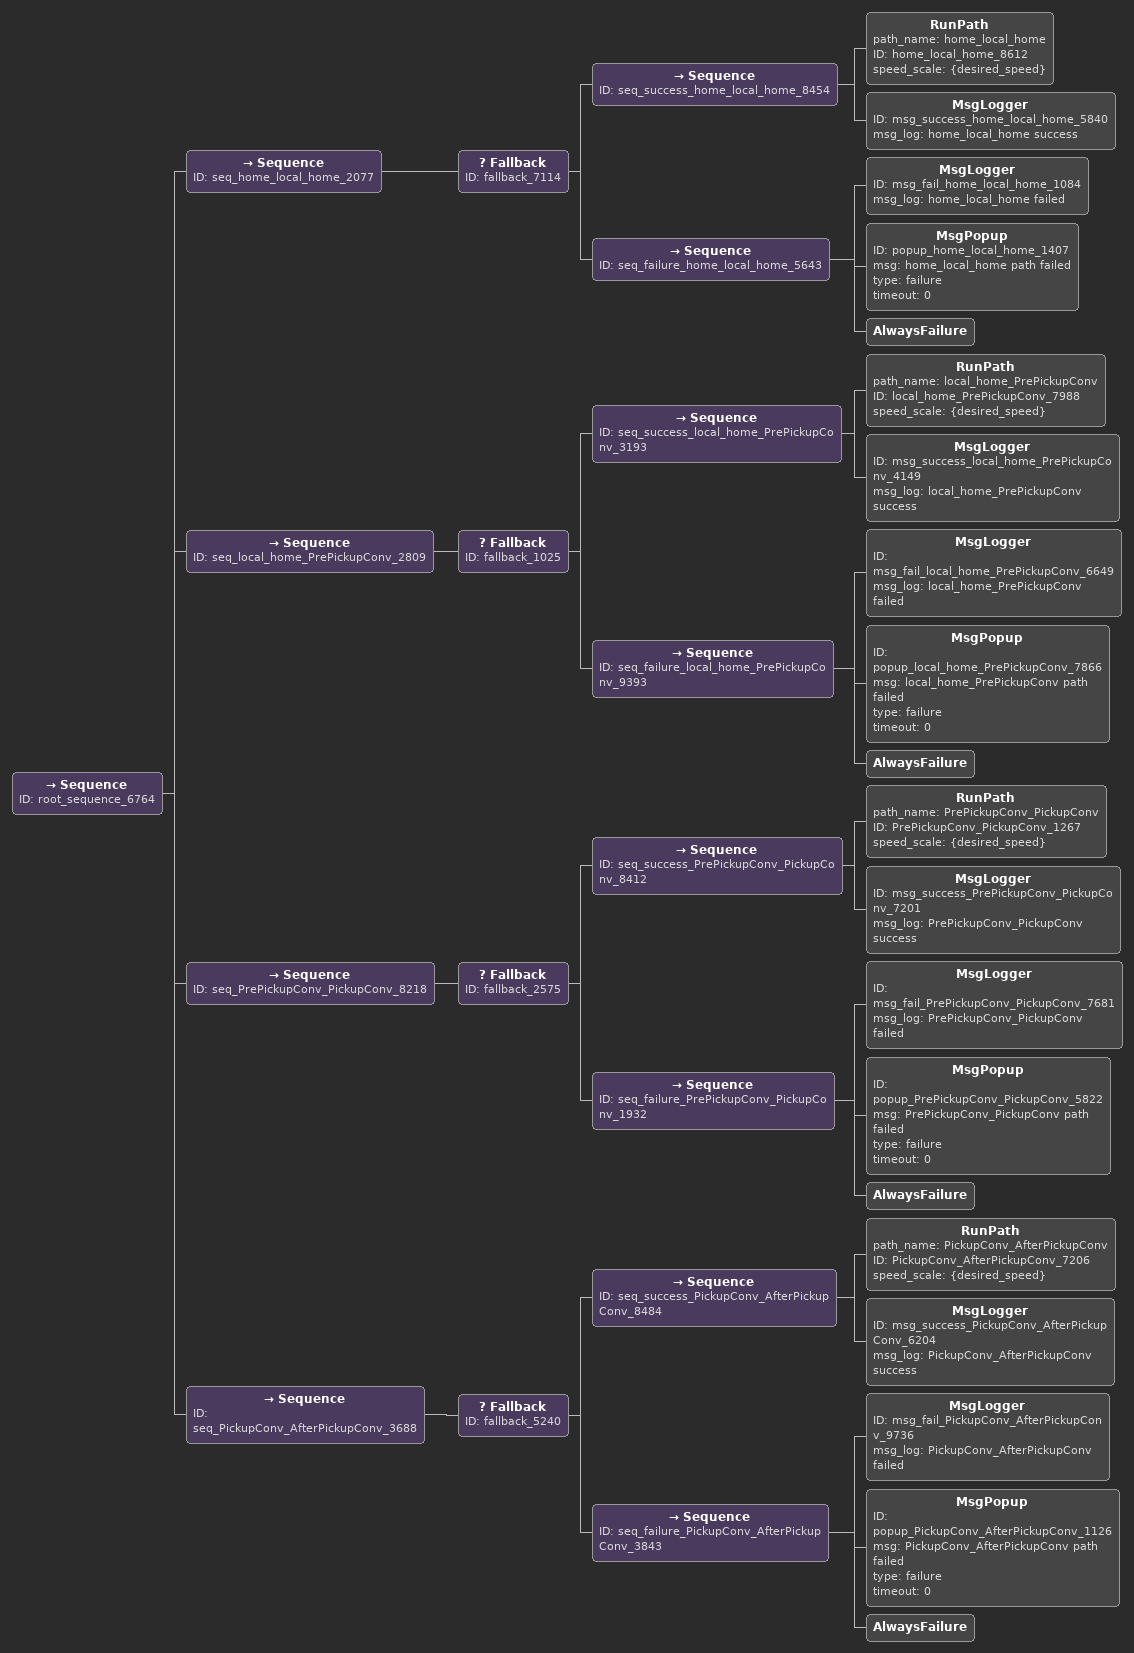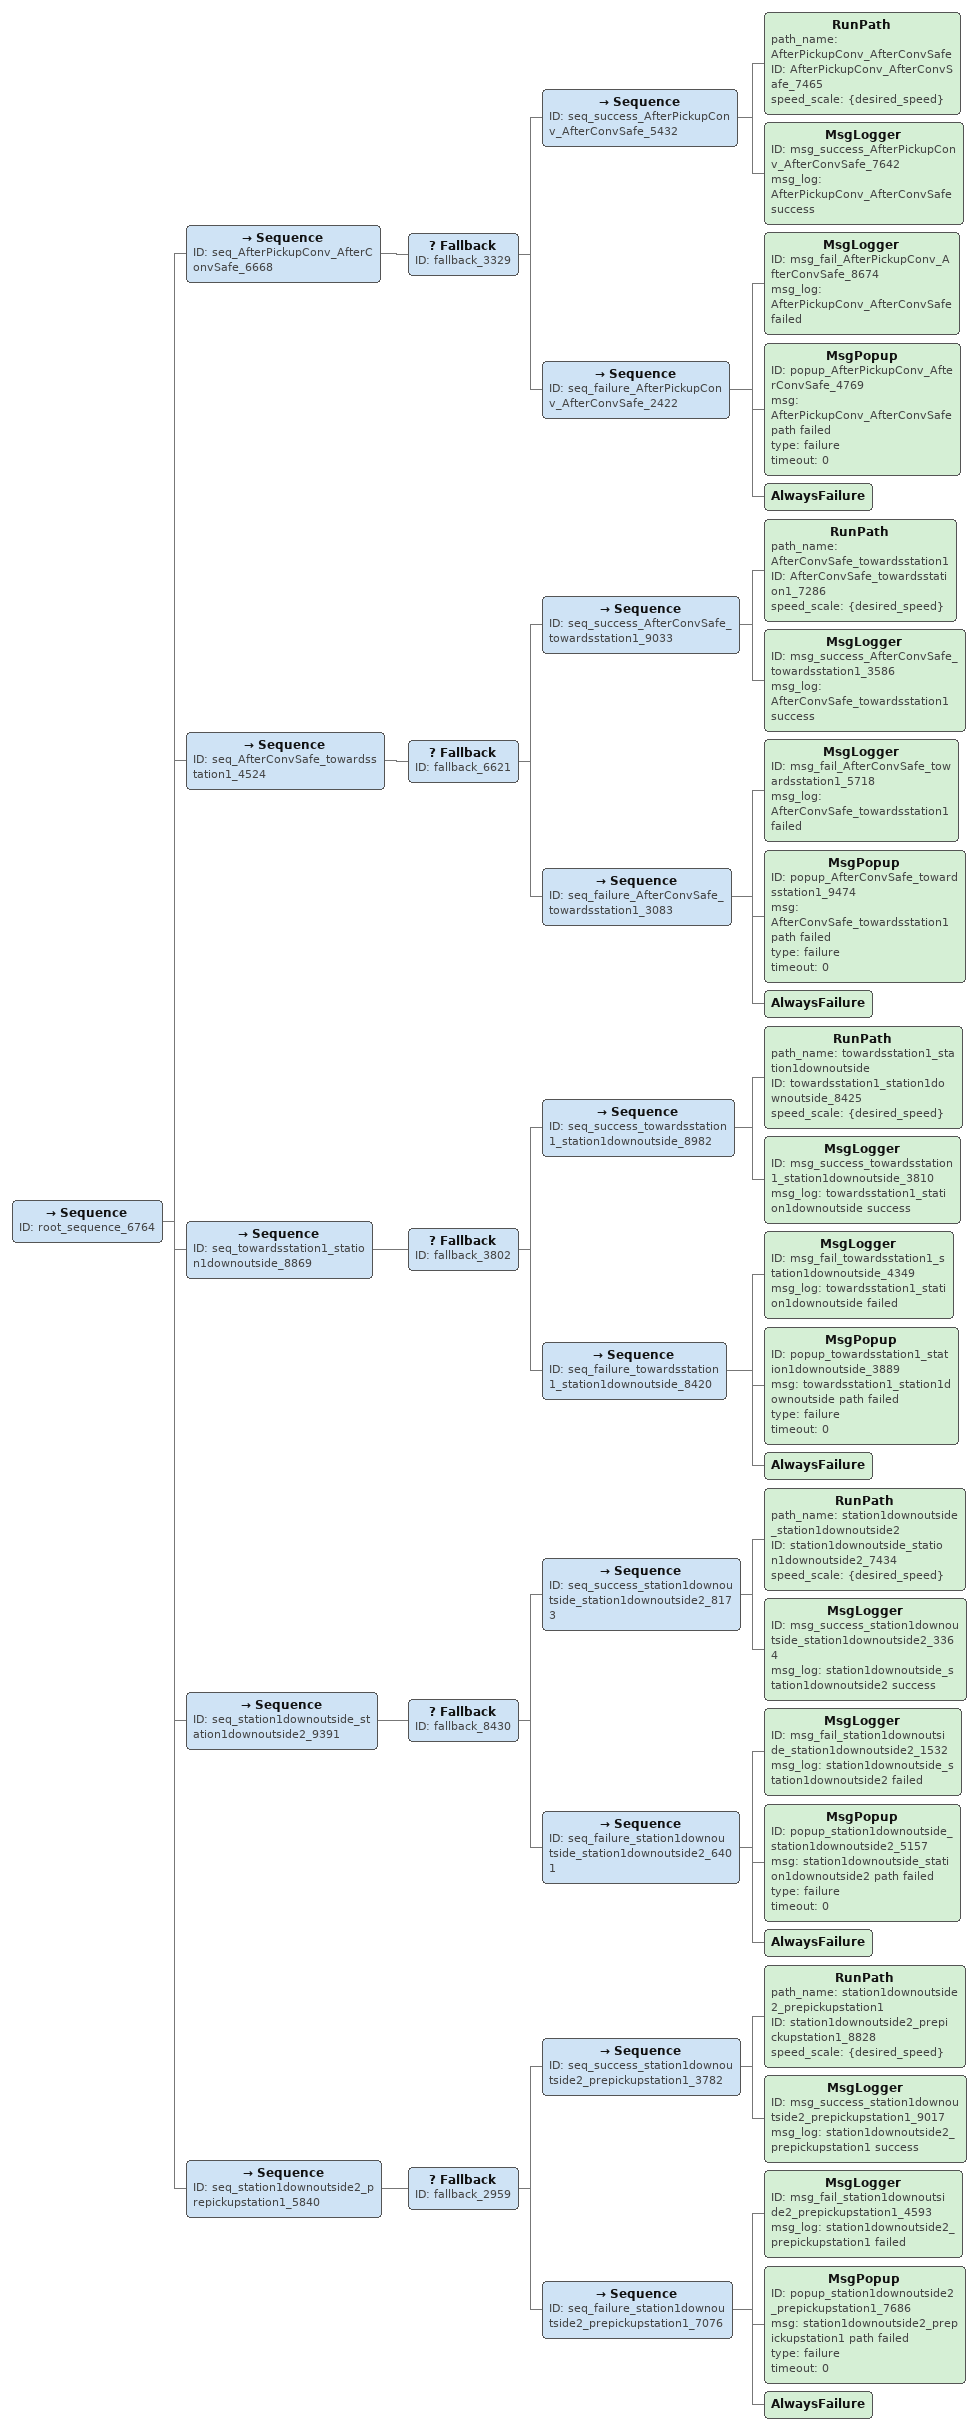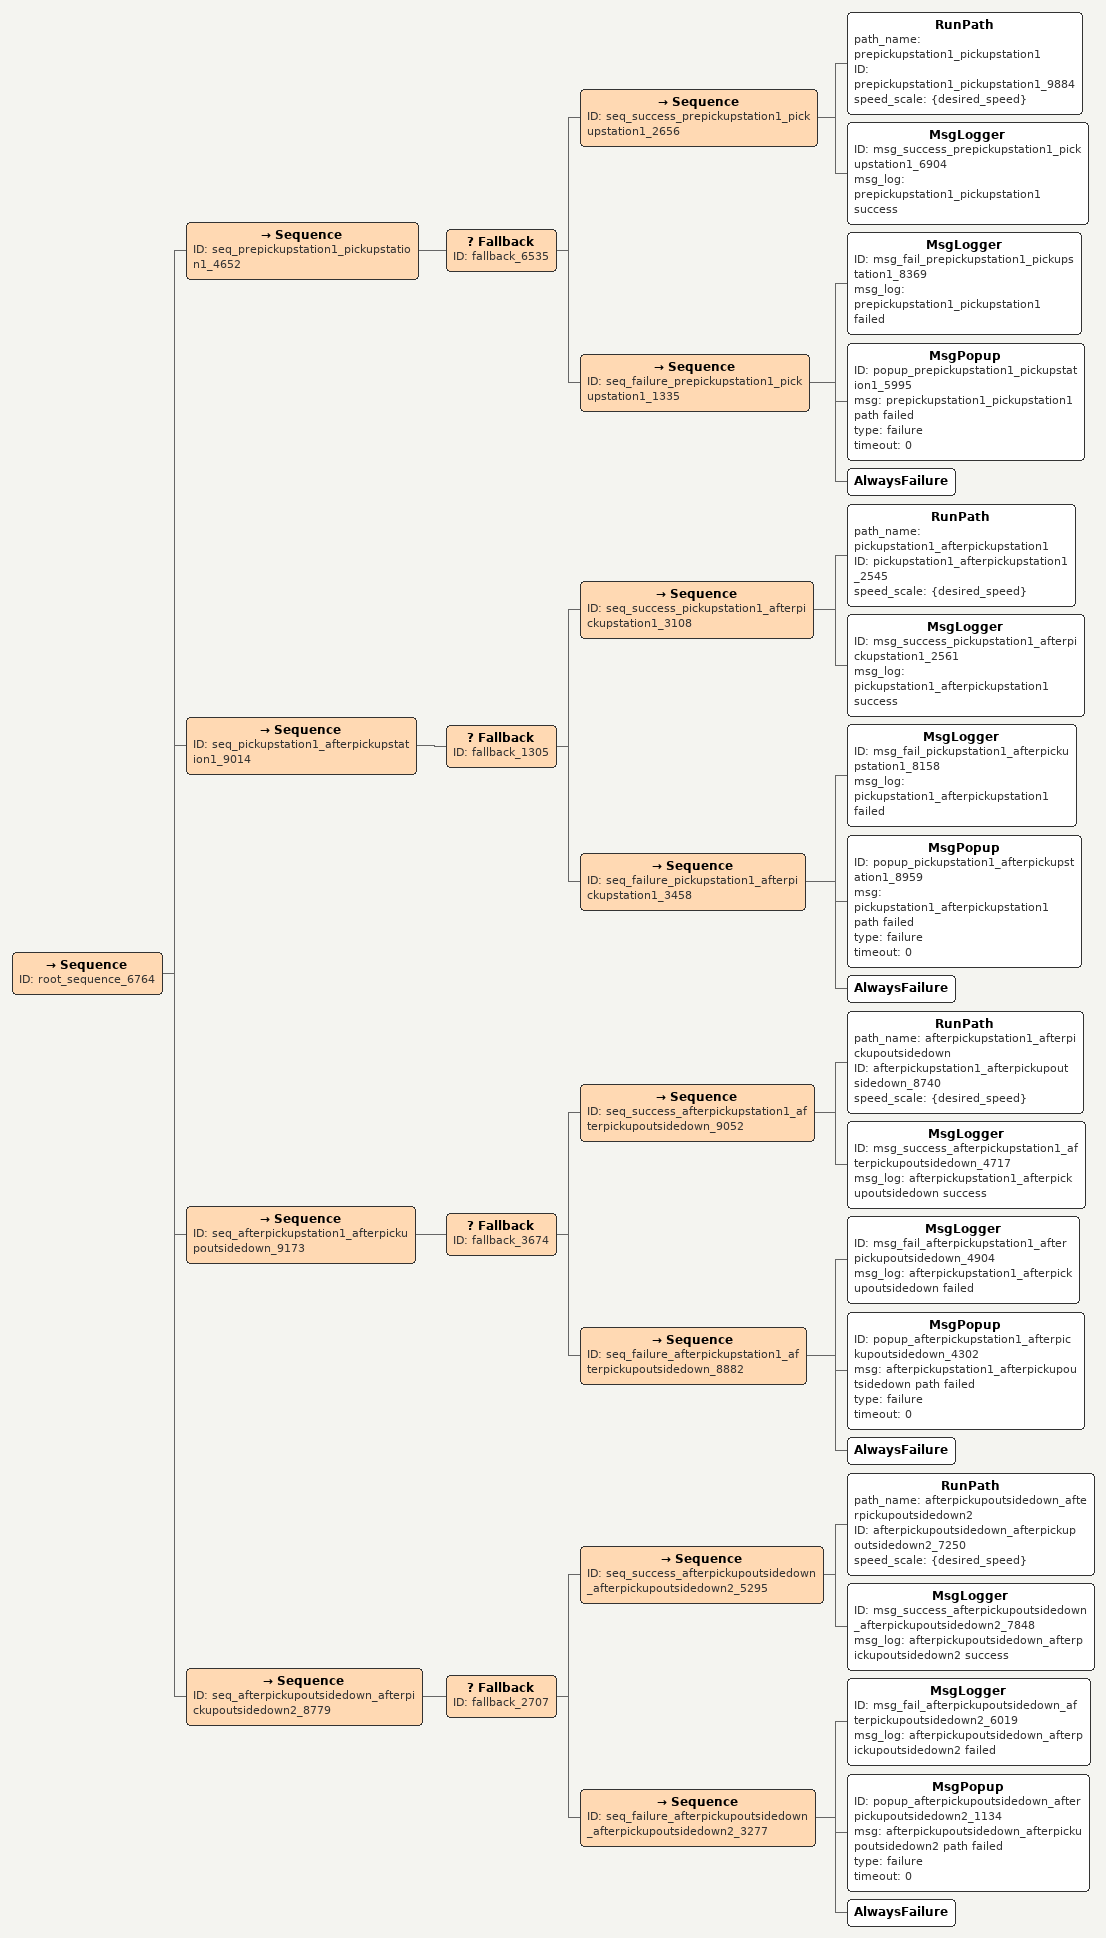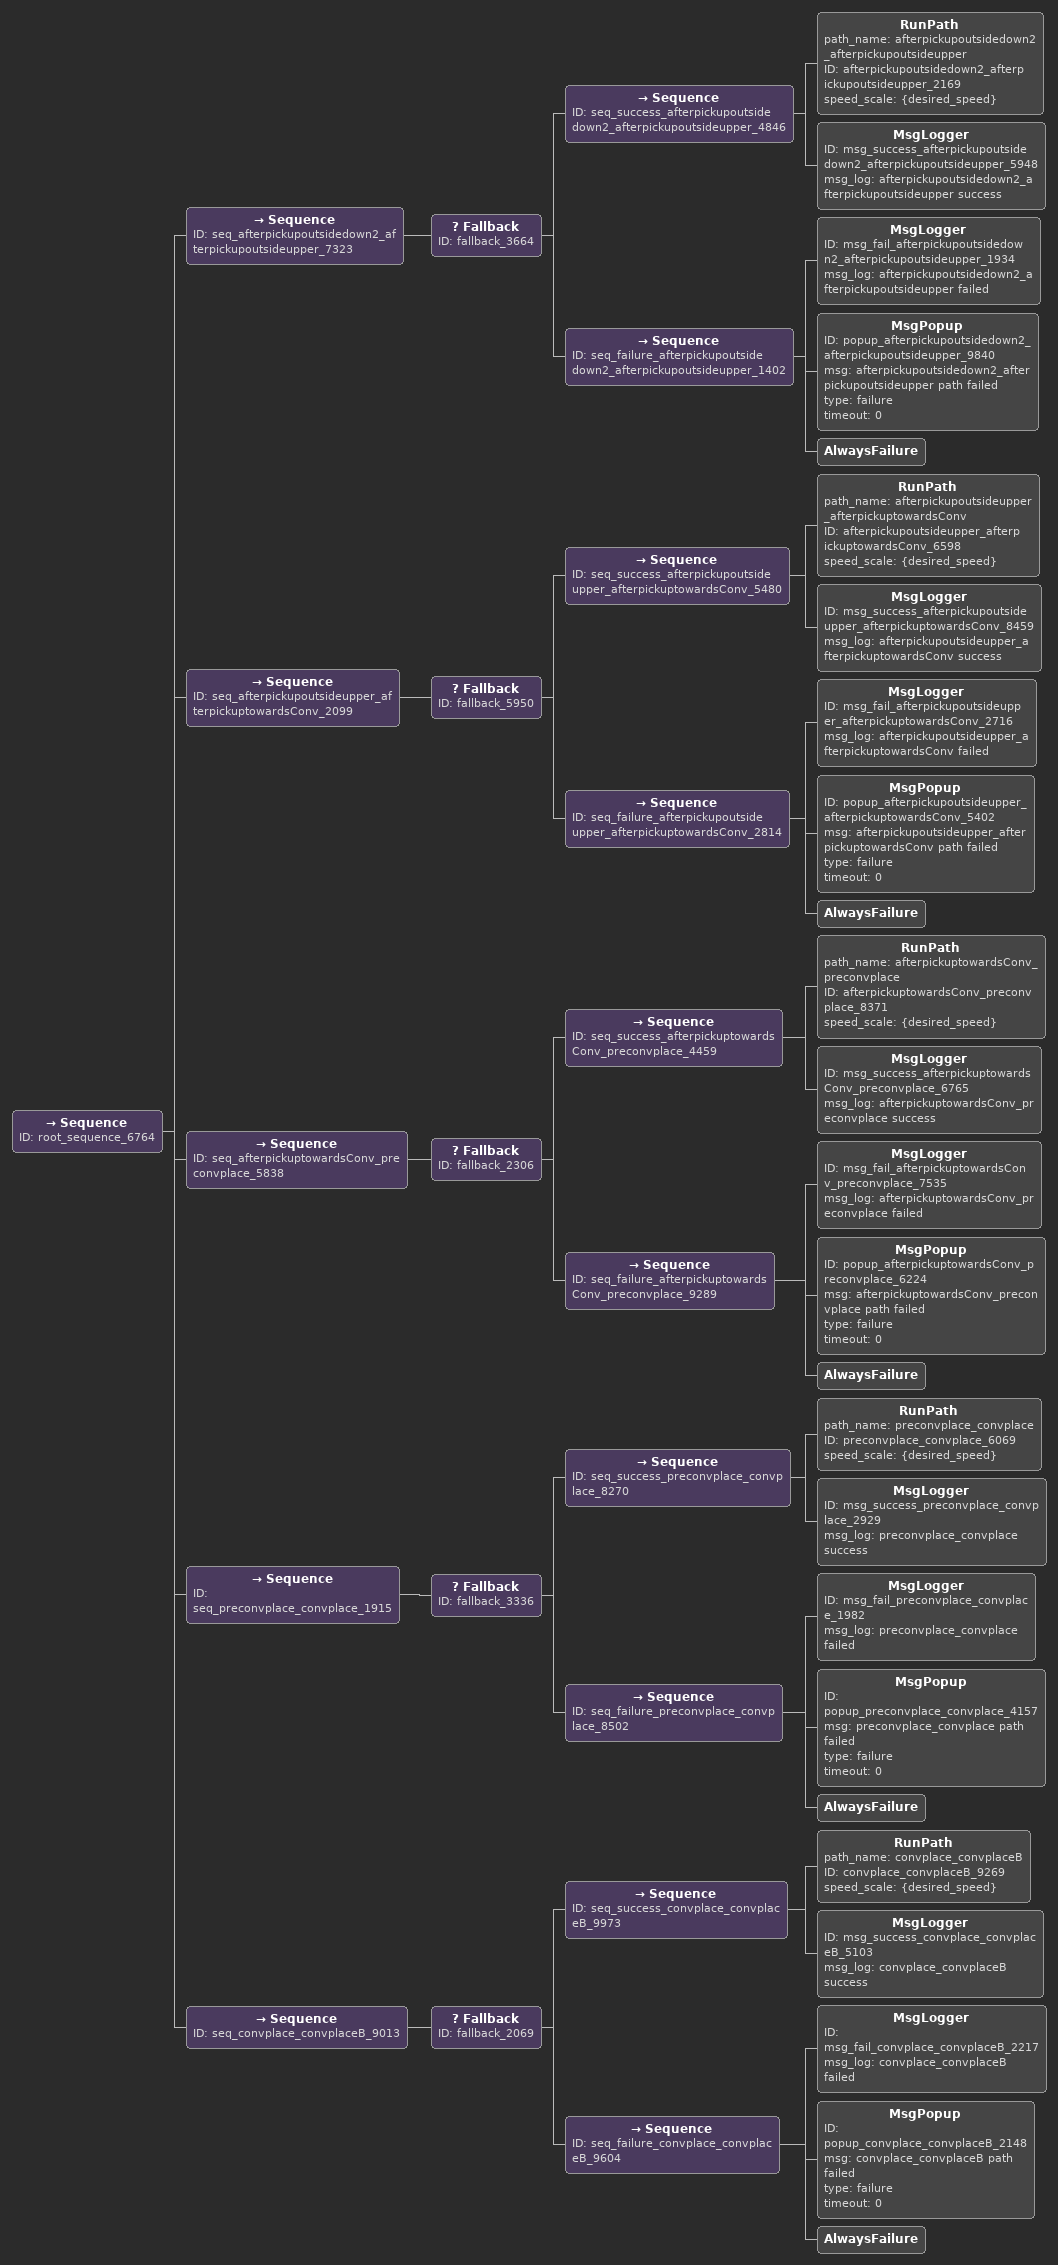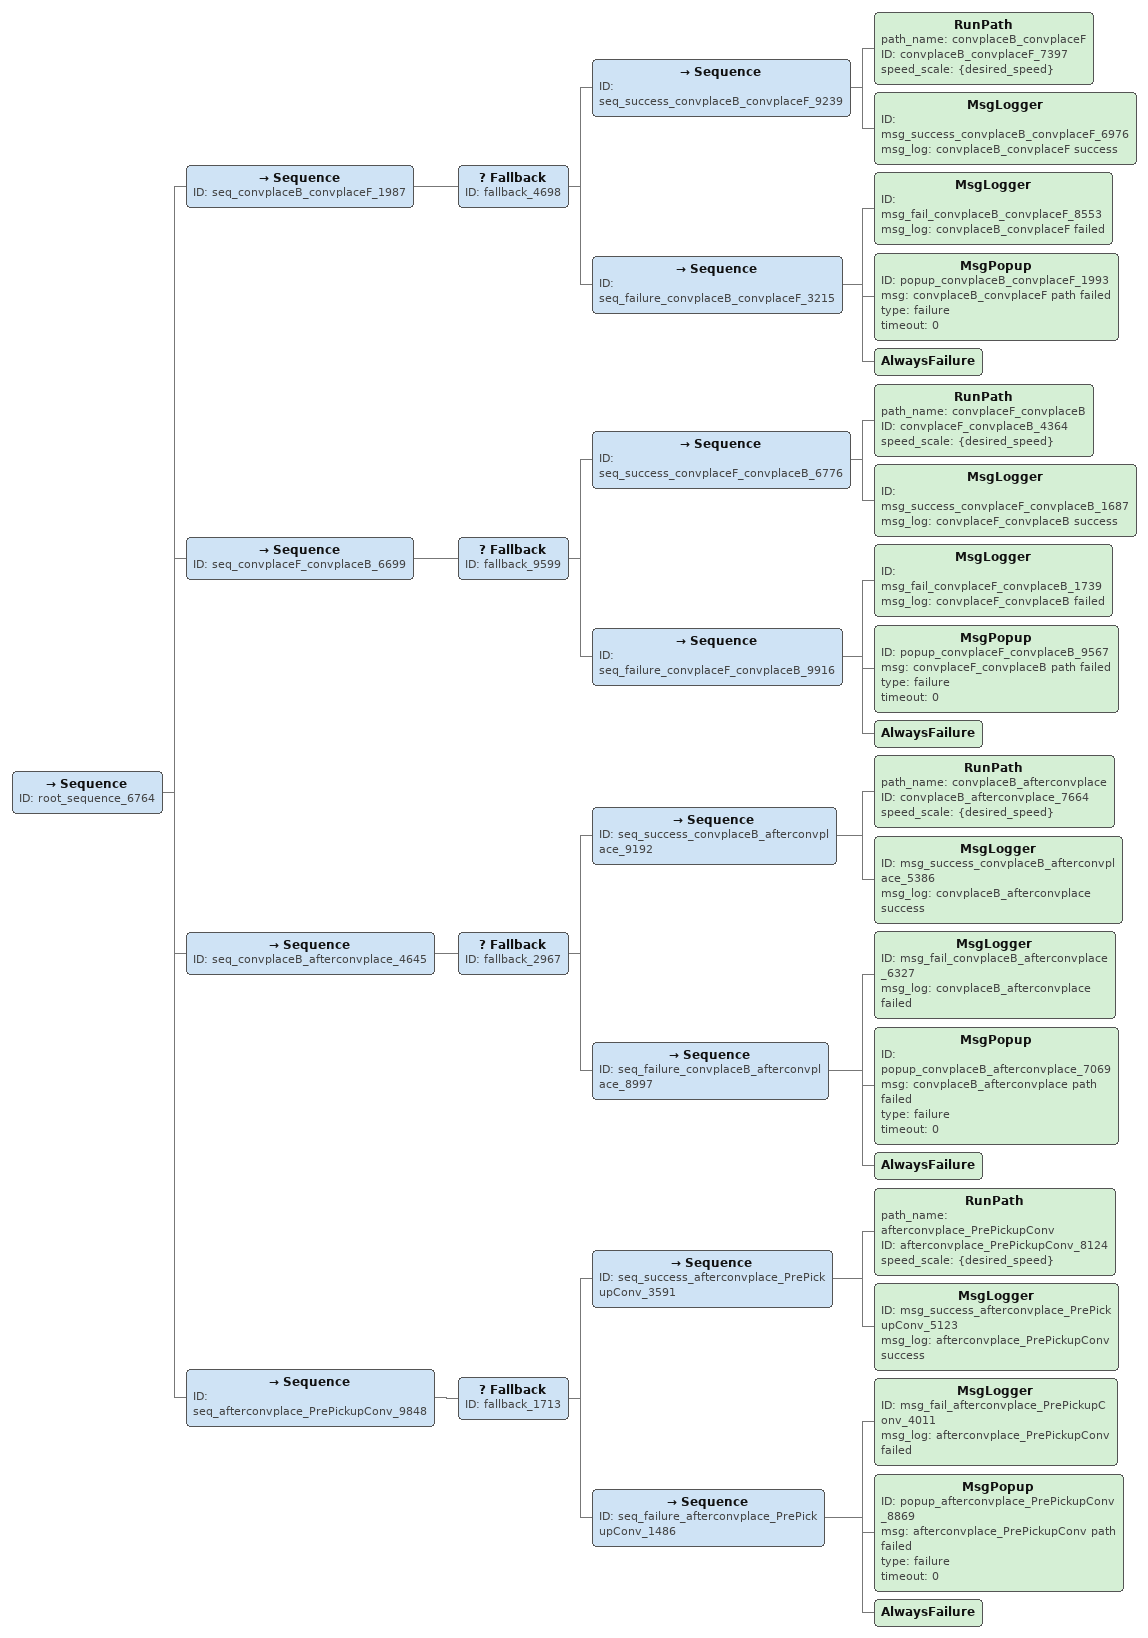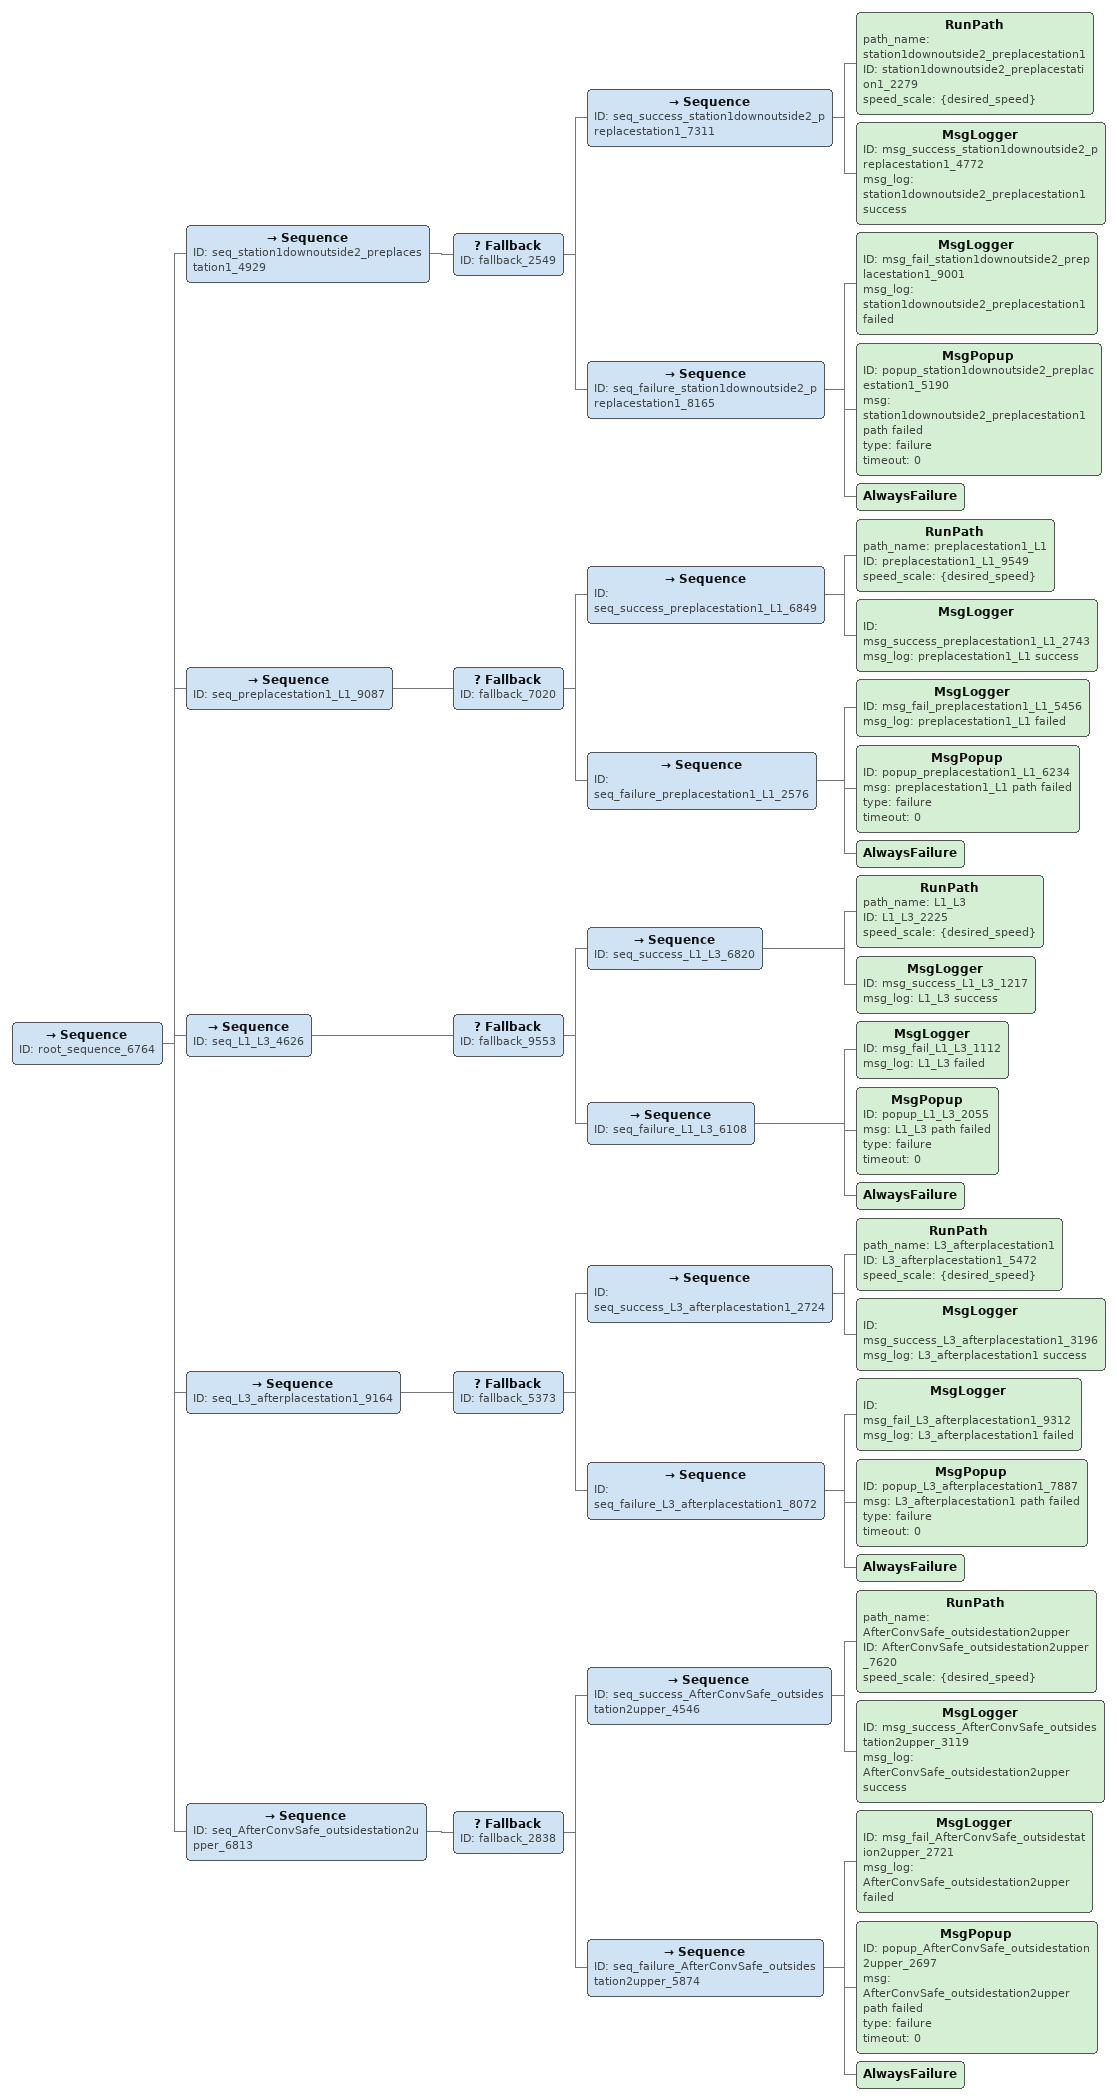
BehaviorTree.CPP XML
<Sequence ID="root_sequence_6764">
    <Sequence ID="seq_home_local_home_2077">
        <Fallback ID="fallback_7114">
            <Sequence ID="seq_success_home_local_home_8454">
                <RunPath path_name="home_local_home" ID="home_local_home_8612" speed_scale="{desired_speed}"/>
                <MsgLogger ID="msg_success_home_local_home_5840" msg_log="home_local_home success"/>
            </Sequence>
            <Sequence ID="seq_failure_home_local_home_5643">
                <MsgLogger ID="msg_fail_home_local_home_1084" msg_log="home_local_home failed"/>
                <MsgPopup ID="popup_home_local_home_1407" msg="home_local_home path failed" type="failure" timeout="0"/>
                <AlwaysFailure/>
            </Sequence>
        </Fallback>
    </Sequence>
    <Sequence ID="seq_local_home_PrePickupConv_2809">
        <Fallback ID="fallback_1025">
            <Sequence ID="seq_success_local_home_PrePickupConv_3193">
                <RunPath path_name="local_home_PrePickupConv" ID="local_home_PrePickupConv_7988" speed_scale="{desired_speed}"/>
                <MsgLogger ID="msg_success_local_home_PrePickupConv_4149" msg_log="local_home_PrePickupConv success"/>
            </Sequence>
            <Sequence ID="seq_failure_local_home_PrePickupConv_9393">
                <MsgLogger ID="msg_fail_local_home_PrePickupConv_6649" msg_log="local_home_PrePickupConv failed"/>
                <MsgPopup ID="popup_local_home_PrePickupConv_7866" msg="local_home_PrePickupConv path failed" type="failure" timeout="0"/>
                <AlwaysFailure/>
            </Sequence>
        </Fallback>
    </Sequence>
    <Sequence ID="seq_PrePickupConv_PickupConv_8218">
        <Fallback ID="fallback_2575">
            <Sequence ID="seq_success_PrePickupConv_PickupConv_8412">
                <RunPath path_name="PrePickupConv_PickupConv" ID="PrePickupConv_PickupConv_1267" speed_scale="{desired_speed}"/>
                <MsgLogger ID="msg_success_PrePickupConv_PickupConv_7201" msg_log="PrePickupConv_PickupConv success"/>
            </Sequence>
            <Sequence ID="seq_failure_PrePickupConv_PickupConv_1932">
                <MsgLogger ID="msg_fail_PrePickupConv_PickupConv_7681" msg_log="PrePickupConv_PickupConv failed"/>
                <MsgPopup ID="popup_PrePickupConv_PickupConv_5822" msg="PrePickupConv_PickupConv path failed" type="failure" timeout="0"/>
                <AlwaysFailure/>
            </Sequence>
        </Fallback>
    </Sequence>
    <Sequence ID="seq_PickupConv_AfterPickupConv_3688">
        <Fallback ID="fallback_5240">
            <Sequence ID="seq_success_PickupConv_AfterPickupConv_8484">
                <RunPath path_name="PickupConv_AfterPickupConv" ID="PickupConv_AfterPickupConv_7206" speed_scale="{desired_speed}"/>
                <MsgLogger ID="msg_success_PickupConv_AfterPickupConv_6204" msg_log="PickupConv_AfterPickupConv success"/>
            </Sequence>
            <Sequence ID="seq_failure_PickupConv_AfterPickupConv_3843">
                <MsgLogger ID="msg_fail_PickupConv_AfterPickupConv_9736" msg_log="PickupConv_AfterPickupConv failed"/>
                <MsgPopup ID="popup_PickupConv_AfterPickupConv_1126" msg="PickupConv_AfterPickupConv path failed" type="failure" timeout="0"/>
                <AlwaysFailure/>
            </Sequence>
        </Fallback>
    </Sequence>
</Sequence>

<Sequence ID="root_sequence_6764">
    <Sequence ID="seq_AfterPickupConv_AfterConvSafe_6668">
        <Fallback ID="fallback_3329">
            <Sequence ID="seq_success_AfterPickupConv_AfterConvSafe_5432">
                <RunPath path_name="AfterPickupConv_AfterConvSafe" ID="AfterPickupConv_AfterConvSafe_7465" speed_scale="{desired_speed}"/>
                <MsgLogger ID="msg_success_AfterPickupConv_AfterConvSafe_7642" msg_log="AfterPickupConv_AfterConvSafe success"/>
            </Sequence>
            <Sequence ID="seq_failure_AfterPickupConv_AfterConvSafe_2422">
                <MsgLogger ID="msg_fail_AfterPickupConv_AfterConvSafe_8674" msg_log="AfterPickupConv_AfterConvSafe failed"/>
                <MsgPopup ID="popup_AfterPickupConv_AfterConvSafe_4769" msg="AfterPickupConv_AfterConvSafe path failed" type="failure" timeout="0"/>
                <AlwaysFailure/>
            </Sequence>
        </Fallback>
    </Sequence>
    <Sequence ID="seq_AfterConvSafe_towardsstation1_4524">
        <Fallback ID="fallback_6621">
            <Sequence ID="seq_success_AfterConvSafe_towardsstation1_9033">
                <RunPath path_name="AfterConvSafe_towardsstation1" ID="AfterConvSafe_towardsstation1_7286" speed_scale="{desired_speed}"/>
                <MsgLogger ID="msg_success_AfterConvSafe_towardsstation1_3586" msg_log="AfterConvSafe_towardsstation1 success"/>
            </Sequence>
            <Sequence ID="seq_failure_AfterConvSafe_towardsstation1_3083">
                <MsgLogger ID="msg_fail_AfterConvSafe_towardsstation1_5718" msg_log="AfterConvSafe_towardsstation1 failed"/>
                <MsgPopup ID="popup_AfterConvSafe_towardsstation1_9474" msg="AfterConvSafe_towardsstation1 path failed" type="failure" timeout="0"/>
                <AlwaysFailure/>
            </Sequence>
        </Fallback>
    </Sequence>
    <Sequence ID="seq_towardsstation1_station1downoutside_8869">
        <Fallback ID="fallback_3802">
            <Sequence ID="seq_success_towardsstation1_station1downoutside_8982">
                <RunPath path_name="towardsstation1_station1downoutside" ID="towardsstation1_station1downoutside_8425" speed_scale="{desired_speed}"/>
                <MsgLogger ID="msg_success_towardsstation1_station1downoutside_3810" msg_log="towardsstation1_station1downoutside success"/>
            </Sequence>
            <Sequence ID="seq_failure_towardsstation1_station1downoutside_8420">
                <MsgLogger ID="msg_fail_towardsstation1_station1downoutside_4349" msg_log="towardsstation1_station1downoutside failed"/>
                <MsgPopup ID="popup_towardsstation1_station1downoutside_3889" msg="towardsstation1_station1downoutside path failed" type="failure" timeout="0"/>
                <AlwaysFailure/>
            </Sequence>
        </Fallback>
    </Sequence>
    <Sequence ID="seq_station1downoutside_station1downoutside2_9391">
        <Fallback ID="fallback_8430">
            <Sequence ID="seq_success_station1downoutside_station1downoutside2_8173">
                <RunPath path_name="station1downoutside_station1downoutside2" ID="station1downoutside_station1downoutside2_7434" speed_scale="{desired_speed}"/>
                <MsgLogger ID="msg_success_station1downoutside_station1downoutside2_3364" msg_log="station1downoutside_station1downoutside2 success"/>
            </Sequence>
            <Sequence ID="seq_failure_station1downoutside_station1downoutside2_6401">
                <MsgLogger ID="msg_fail_station1downoutside_station1downoutside2_1532" msg_log="station1downoutside_station1downoutside2 failed"/>
                <MsgPopup ID="popup_station1downoutside_station1downoutside2_5157" msg="station1downoutside_station1downoutside2 path failed" type="failure" timeout="0"/>
                <AlwaysFailure/>
            </Sequence>
        </Fallback>
    </Sequence>
    <Sequence ID="seq_station1downoutside2_prepickupstation1_5840">
        <Fallback ID="fallback_2959">
            <Sequence ID="seq_success_station1downoutside2_prepickupstation1_3782">
                <RunPath path_name="station1downoutside2_prepickupstation1" ID="station1downoutside2_prepickupstation1_8828" speed_scale="{desired_speed}"/>
                <MsgLogger ID="msg_success_station1downoutside2_prepickupstation1_9017" msg_log="station1downoutside2_prepickupstation1 success"/>
            </Sequence>
            <Sequence ID="seq_failure_station1downoutside2_prepickupstation1_7076">
                <MsgLogger ID="msg_fail_station1downoutside2_prepickupstation1_4593" msg_log="station1downoutside2_prepickupstation1 failed"/>
                <MsgPopup ID="popup_station1downoutside2_prepickupstation1_7686" msg="station1downoutside2_prepickupstation1 path failed" type="failure" timeout="0"/>
                <AlwaysFailure/>
            </Sequence>
        </Fallback>
    </Sequence>
</Sequence>

<Sequence ID="root_sequence_6764">
    <Sequence ID="seq_prepickupstation1_pickupstation1_4652">
        <Fallback ID="fallback_6535">
            <Sequence ID="seq_success_prepickupstation1_pickupstation1_2656">
                <RunPath path_name="prepickupstation1_pickupstation1" ID="prepickupstation1_pickupstation1_9884" speed_scale="{desired_speed}"/>
                <MsgLogger ID="msg_success_prepickupstation1_pickupstation1_6904" msg_log="prepickupstation1_pickupstation1 success"/>
            </Sequence>
            <Sequence ID="seq_failure_prepickupstation1_pickupstation1_1335">
                <MsgLogger ID="msg_fail_prepickupstation1_pickupstation1_8369" msg_log="prepickupstation1_pickupstation1 failed"/>
                <MsgPopup ID="popup_prepickupstation1_pickupstation1_5995" msg="prepickupstation1_pickupstation1 path failed" type="failure" timeout="0"/>
                <AlwaysFailure/>
            </Sequence>
        </Fallback>
    </Sequence>
    <Sequence ID="seq_pickupstation1_afterpickupstation1_9014">
        <Fallback ID="fallback_1305">
            <Sequence ID="seq_success_pickupstation1_afterpickupstation1_3108">
                <RunPath path_name="pickupstation1_afterpickupstation1" ID="pickupstation1_afterpickupstation1_2545" speed_scale="{desired_speed}"/>
                <MsgLogger ID="msg_success_pickupstation1_afterpickupstation1_2561" msg_log="pickupstation1_afterpickupstation1 success"/>
            </Sequence>
            <Sequence ID="seq_failure_pickupstation1_afterpickupstation1_3458">
                <MsgLogger ID="msg_fail_pickupstation1_afterpickupstation1_8158" msg_log="pickupstation1_afterpickupstation1 failed"/>
                <MsgPopup ID="popup_pickupstation1_afterpickupstation1_8959" msg="pickupstation1_afterpickupstation1 path failed" type="failure" timeout="0"/>
                <AlwaysFailure/>
            </Sequence>
        </Fallback>
    </Sequence>
    <Sequence ID="seq_afterpickupstation1_afterpickupoutsidedown_9173">
        <Fallback ID="fallback_3674">
            <Sequence ID="seq_success_afterpickupstation1_afterpickupoutsidedown_9052">
                <RunPath path_name="afterpickupstation1_afterpickupoutsidedown" ID="afterpickupstation1_afterpickupoutsidedown_8740" speed_scale="{desired_speed}"/>
                <MsgLogger ID="msg_success_afterpickupstation1_afterpickupoutsidedown_4717" msg_log="afterpickupstation1_afterpickupoutsidedown success"/>
            </Sequence>
            <Sequence ID="seq_failure_afterpickupstation1_afterpickupoutsidedown_8882">
                <MsgLogger ID="msg_fail_afterpickupstation1_afterpickupoutsidedown_4904" msg_log="afterpickupstation1_afterpickupoutsidedown failed"/>
                <MsgPopup ID="popup_afterpickupstation1_afterpickupoutsidedown_4302" msg="afterpickupstation1_afterpickupoutsidedown path failed" type="failure" timeout="0"/>
                <AlwaysFailure/>
            </Sequence>
        </Fallback>
    </Sequence>
    <Sequence ID="seq_afterpickupoutsidedown_afterpickupoutsidedown2_8779">
        <Fallback ID="fallback_2707">
            <Sequence ID="seq_success_afterpickupoutsidedown_afterpickupoutsidedown2_5295">
                <RunPath path_name="afterpickupoutsidedown_afterpickupoutsidedown2" ID="afterpickupoutsidedown_afterpickupoutsidedown2_7250" speed_scale="{desired_speed}"/>
                <MsgLogger ID="msg_success_afterpickupoutsidedown_afterpickupoutsidedown2_7848" msg_log="afterpickupoutsidedown_afterpickupoutsidedown2 success"/>
            </Sequence>
            <Sequence ID="seq_failure_afterpickupoutsidedown_afterpickupoutsidedown2_3277">
                <MsgLogger ID="msg_fail_afterpickupoutsidedown_afterpickupoutsidedown2_6019" msg_log="afterpickupoutsidedown_afterpickupoutsidedown2 failed"/>
                <MsgPopup ID="popup_afterpickupoutsidedown_afterpickupoutsidedown2_1134" msg="afterpickupoutsidedown_afterpickupoutsidedown2 path failed" type="failure" timeout="0"/>
                <AlwaysFailure/>
            </Sequence>
        </Fallback>
    </Sequence>
</Sequence>

<Sequence ID="root_sequence_6764">
    <Sequence ID="seq_afterpickupoutsidedown2_afterpickupoutsideupper_7323">
        <Fallback ID="fallback_3664">
            <Sequence ID="seq_success_afterpickupoutsidedown2_afterpickupoutsideupper_4846">
                <RunPath path_name="afterpickupoutsidedown2_afterpickupoutsideupper" ID="afterpickupoutsidedown2_afterpickupoutsideupper_2169" speed_scale="{desired_speed}"/>
                <MsgLogger ID="msg_success_afterpickupoutsidedown2_afterpickupoutsideupper_5948" msg_log="afterpickupoutsidedown2_afterpickupoutsideupper success"/>
            </Sequence>
            <Sequence ID="seq_failure_afterpickupoutsidedown2_afterpickupoutsideupper_1402">
                <MsgLogger ID="msg_fail_afterpickupoutsidedown2_afterpickupoutsideupper_1934" msg_log="afterpickupoutsidedown2_afterpickupoutsideupper failed"/>
                <MsgPopup ID="popup_afterpickupoutsidedown2_afterpickupoutsideupper_9840" msg="afterpickupoutsidedown2_afterpickupoutsideupper path failed" type="failure" timeout="0"/>
                <AlwaysFailure/>
            </Sequence>
        </Fallback>
    </Sequence>
    <Sequence ID="seq_afterpickupoutsideupper_afterpickuptowardsConv_2099">
        <Fallback ID="fallback_5950">
            <Sequence ID="seq_success_afterpickupoutsideupper_afterpickuptowardsConv_5480">
                <RunPath path_name="afterpickupoutsideupper_afterpickuptowardsConv" ID="afterpickupoutsideupper_afterpickuptowardsConv_6598" speed_scale="{desired_speed}"/>
                <MsgLogger ID="msg_success_afterpickupoutsideupper_afterpickuptowardsConv_8459" msg_log="afterpickupoutsideupper_afterpickuptowardsConv success"/>
            </Sequence>
            <Sequence ID="seq_failure_afterpickupoutsideupper_afterpickuptowardsConv_2814">
                <MsgLogger ID="msg_fail_afterpickupoutsideupper_afterpickuptowardsConv_2716" msg_log="afterpickupoutsideupper_afterpickuptowardsConv failed"/>
                <MsgPopup ID="popup_afterpickupoutsideupper_afterpickuptowardsConv_5402" msg="afterpickupoutsideupper_afterpickuptowardsConv path failed" type="failure" timeout="0"/>
                <AlwaysFailure/>
            </Sequence>
        </Fallback>
    </Sequence>
    <Sequence ID="seq_afterpickuptowardsConv_preconvplace_5838">
        <Fallback ID="fallback_2306">
            <Sequence ID="seq_success_afterpickuptowardsConv_preconvplace_4459">
                <RunPath path_name="afterpickuptowardsConv_preconvplace" ID="afterpickuptowardsConv_preconvplace_8371" speed_scale="{desired_speed}"/>
                <MsgLogger ID="msg_success_afterpickuptowardsConv_preconvplace_6765" msg_log="afterpickuptowardsConv_preconvplace success"/>
            </Sequence>
            <Sequence ID="seq_failure_afterpickuptowardsConv_preconvplace_9289">
                <MsgLogger ID="msg_fail_afterpickuptowardsConv_preconvplace_7535" msg_log="afterpickuptowardsConv_preconvplace failed"/>
                <MsgPopup ID="popup_afterpickuptowardsConv_preconvplace_6224" msg="afterpickuptowardsConv_preconvplace path failed" type="failure" timeout="0"/>
                <AlwaysFailure/>
            </Sequence>
        </Fallback>
    </Sequence>
    <Sequence ID="seq_preconvplace_convplace_1915">
        <Fallback ID="fallback_3336">
            <Sequence ID="seq_success_preconvplace_convplace_8270">
                <RunPath path_name="preconvplace_convplace" ID="preconvplace_convplace_6069" speed_scale="{desired_speed}"/>
                <MsgLogger ID="msg_success_preconvplace_convplace_2929" msg_log="preconvplace_convplace success"/>
            </Sequence>
            <Sequence ID="seq_failure_preconvplace_convplace_8502">
                <MsgLogger ID="msg_fail_preconvplace_convplace_1982" msg_log="preconvplace_convplace failed"/>
                <MsgPopup ID="popup_preconvplace_convplace_4157" msg="preconvplace_convplace path failed" type="failure" timeout="0"/>
                <AlwaysFailure/>
            </Sequence>
        </Fallback>
    </Sequence>
    <Sequence ID="seq_convplace_convplaceB_9013">
        <Fallback ID="fallback_2069">
            <Sequence ID="seq_success_convplace_convplaceB_9973">
                <RunPath path_name="convplace_convplaceB" ID="convplace_convplaceB_9269" speed_scale="{desired_speed}"/>
                <MsgLogger ID="msg_success_convplace_convplaceB_5103" msg_log="convplace_convplaceB success"/>
            </Sequence>
            <Sequence ID="seq_failure_convplace_convplaceB_9604">
                <MsgLogger ID="msg_fail_convplace_convplaceB_2217" msg_log="convplace_convplaceB failed"/>
                <MsgPopup ID="popup_convplace_convplaceB_2148" msg="convplace_convplaceB path failed" type="failure" timeout="0"/>
                <AlwaysFailure/>
            </Sequence>
        </Fallback>
    </Sequence>
</Sequence>

<Sequence ID="root_sequence_6764">
    <Sequence ID="seq_convplaceB_convplaceF_1987">
        <Fallback ID="fallback_4698">
            <Sequence ID="seq_success_convplaceB_convplaceF_9239">
                <RunPath path_name="convplaceB_convplaceF" ID="convplaceB_convplaceF_7397" speed_scale="{desired_speed}"/>
                <MsgLogger ID="msg_success_convplaceB_convplaceF_6976" msg_log="convplaceB_convplaceF success"/>
            </Sequence>
            <Sequence ID="seq_failure_convplaceB_convplaceF_3215">
                <MsgLogger ID="msg_fail_convplaceB_convplaceF_8553" msg_log="convplaceB_convplaceF failed"/>
                <MsgPopup ID="popup_convplaceB_convplaceF_1993" msg="convplaceB_convplaceF path failed" type="failure" timeout="0"/>
                <AlwaysFailure/>
            </Sequence>
        </Fallback>
    </Sequence>
    <Sequence ID="seq_convplaceF_convplaceB_6699">
        <Fallback ID="fallback_9599">
            <Sequence ID="seq_success_convplaceF_convplaceB_6776">
                <RunPath path_name="convplaceF_convplaceB" ID="convplaceF_convplaceB_4364" speed_scale="{desired_speed}"/>
                <MsgLogger ID="msg_success_convplaceF_convplaceB_1687" msg_log="convplaceF_convplaceB success"/>
            </Sequence>
            <Sequence ID="seq_failure_convplaceF_convplaceB_9916">
                <MsgLogger ID="msg_fail_convplaceF_convplaceB_1739" msg_log="convplaceF_convplaceB failed"/>
                <MsgPopup ID="popup_convplaceF_convplaceB_9567" msg="convplaceF_convplaceB path failed" type="failure" timeout="0"/>
                <AlwaysFailure/>
            </Sequence>
        </Fallback>
    </Sequence>
    <Sequence ID="seq_convplaceB_afterconvplace_4645">
        <Fallback ID="fallback_2967">
            <Sequence ID="seq_success_convplaceB_afterconvplace_9192">
                <RunPath path_name="convplaceB_afterconvplace" ID="convplaceB_afterconvplace_7664" speed_scale="{desired_speed}"/>
                <MsgLogger ID="msg_success_convplaceB_afterconvplace_5386" msg_log="convplaceB_afterconvplace success"/>
            </Sequence>
            <Sequence ID="seq_failure_convplaceB_afterconvplace_8997">
                <MsgLogger ID="msg_fail_convplaceB_afterconvplace_6327" msg_log="convplaceB_afterconvplace failed"/>
                <MsgPopup ID="popup_convplaceB_afterconvplace_7069" msg="convplaceB_afterconvplace path failed" type="failure" timeout="0"/>
                <AlwaysFailure/>
            </Sequence>
        </Fallback>
    </Sequence>
    <Sequence ID="seq_afterconvplace_PrePickupConv_9848">
        <Fallback ID="fallback_1713">
            <Sequence ID="seq_success_afterconvplace_PrePickupConv_3591">
                <RunPath path_name="afterconvplace_PrePickupConv" ID="afterconvplace_PrePickupConv_8124" speed_scale="{desired_speed}"/>
                <MsgLogger ID="msg_success_afterconvplace_PrePickupConv_5123" msg_log="afterconvplace_PrePickupConv success"/>
            </Sequence>
            <Sequence ID="seq_failure_afterconvplace_PrePickupConv_1486">
                <MsgLogger ID="msg_fail_afterconvplace_PrePickupConv_4011" msg_log="afterconvplace_PrePickupConv failed"/>
                <MsgPopup ID="popup_afterconvplace_PrePickupConv_8869" msg="afterconvplace_PrePickupConv path failed" type="failure" timeout="0"/>
                <AlwaysFailure/>
            </Sequence>
        </Fallback>
    </Sequence>
</Sequence>

<Sequence ID="root_sequence_6764">
    <Sequence ID="seq_station1downoutside2_preplacestation1_4929">
        <Fallback ID="fallback_2549">
            <Sequence ID="seq_success_station1downoutside2_preplacestation1_7311">
                <RunPath path_name="station1downoutside2_preplacestation1" ID="station1downoutside2_preplacestation1_2279" speed_scale="{desired_speed}"/>
                <MsgLogger ID="msg_success_station1downoutside2_preplacestation1_4772" msg_log="station1downoutside2_preplacestation1 success"/>
            </Sequence>
            <Sequence ID="seq_failure_station1downoutside2_preplacestation1_8165">
                <MsgLogger ID="msg_fail_station1downoutside2_preplacestation1_9001" msg_log="station1downoutside2_preplacestation1 failed"/>
                <MsgPopup ID="popup_station1downoutside2_preplacestation1_5190" msg="station1downoutside2_preplacestation1 path failed" type="failure" timeout="0"/>
                <AlwaysFailure/>
            </Sequence>
        </Fallback>
    </Sequence>
    <Sequence ID="seq_preplacestation1_L1_9087">
        <Fallback ID="fallback_7020">
            <Sequence ID="seq_success_preplacestation1_L1_6849">
                <RunPath path_name="preplacestation1_L1" ID="preplacestation1_L1_9549" speed_scale="{desired_speed}"/>
                <MsgLogger ID="msg_success_preplacestation1_L1_2743" msg_log="preplacestation1_L1 success"/>
            </Sequence>
            <Sequence ID="seq_failure_preplacestation1_L1_2576">
                <MsgLogger ID="msg_fail_preplacestation1_L1_5456" msg_log="preplacestation1_L1 failed"/>
                <MsgPopup ID="popup_preplacestation1_L1_6234" msg="preplacestation1_L1 path failed" type="failure" timeout="0"/>
                <AlwaysFailure/>
            </Sequence>
        </Fallback>
    </Sequence>
    <Sequence ID="seq_L1_L3_4626">
        <Fallback ID="fallback_9553">
            <Sequence ID="seq_success_L1_L3_6820">
                <RunPath path_name="L1_L3" ID="L1_L3_2225" speed_scale="{desired_speed}"/>
                <MsgLogger ID="msg_success_L1_L3_1217" msg_log="L1_L3 success"/>
            </Sequence>
            <Sequence ID="seq_failure_L1_L3_6108">
                <MsgLogger ID="msg_fail_L1_L3_1112" msg_log="L1_L3 failed"/>
                <MsgPopup ID="popup_L1_L3_2055" msg="L1_L3 path failed" type="failure" timeout="0"/>
                <AlwaysFailure/>
            </Sequence>
        </Fallback>
    </Sequence>
    <Sequence ID="seq_L3_afterplacestation1_9164">
        <Fallback ID="fallback_5373">
            <Sequence ID="seq_success_L3_afterplacestation1_2724">
                <RunPath path_name="L3_afterplacestation1" ID="L3_afterplacestation1_5472" speed_scale="{desired_speed}"/>
                <MsgLogger ID="msg_success_L3_afterplacestation1_3196" msg_log="L3_afterplacestation1 success"/>
            </Sequence>
            <Sequence ID="seq_failure_L3_afterplacestation1_8072">
                <MsgLogger ID="msg_fail_L3_afterplacestation1_9312" msg_log="L3_afterplacestation1 failed"/>
                <MsgPopup ID="popup_L3_afterplacestation1_7887" msg="L3_afterplacestation1 path failed" type="failure" timeout="0"/>
                <AlwaysFailure/>
            </Sequence>
        </Fallback>
    </Sequence>
    <Sequence ID="seq_AfterConvSafe_outsidestation2upper_6813">
        <Fallback ID="fallback_2838">
            <Sequence ID="seq_success_AfterConvSafe_outsidestation2upper_4546">
                <RunPath path_name="AfterConvSafe_outsidestation2upper" ID="AfterConvSafe_outsidestation2upper_7620" speed_scale="{desired_speed}"/>
                <MsgLogger ID="msg_success_AfterConvSafe_outsidestation2upper_3119" msg_log="AfterConvSafe_outsidestation2upper success"/>
            </Sequence>
            <Sequence ID="seq_failure_AfterConvSafe_outsidestation2upper_5874">
                <MsgLogger ID="msg_fail_AfterConvSafe_outsidestation2upper_2721" msg_log="AfterConvSafe_outsidestation2upper failed"/>
                <MsgPopup ID="popup_AfterConvSafe_outsidestation2upper_2697" msg="AfterConvSafe_outsidestation2upper path failed" type="failure" timeout="0"/>
                <AlwaysFailure/>
            </Sequence>
        </Fallback>
    </Sequence>
</Sequence>
